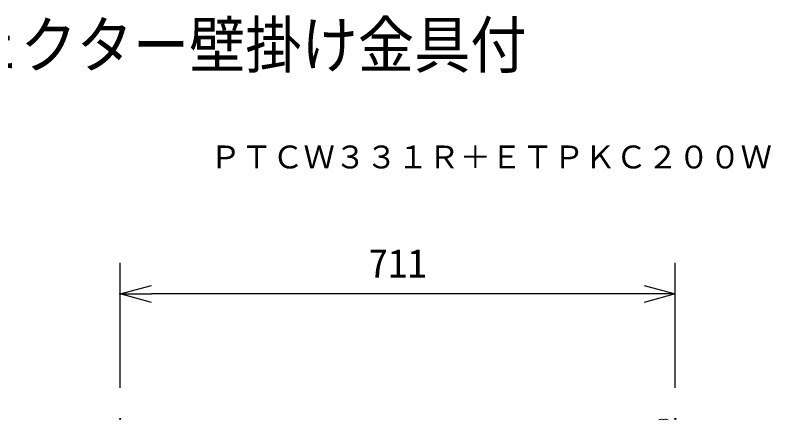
# Model space of a CAD drawing. Units: millimetres, scale not verified. Extents: x -62 to 63, y -56 to 57.
# Drawn here: x 7.36 to 55.77, y 30.86 to 56.76 of the extents above; entities that cross this region are included whole.
import ezdxf
from ezdxf.enums import TextEntityAlignment as Align

# ---------------------------------------------------------------- set-up
doc = ezdxf.new("R2010")
doc.units = ezdxf.units.MM
doc.header["$LTSCALE"] = 0.125
doc.header["$PDMODE"] = 32
doc.header["$PDSIZE"] = 0.0625
for name, color, linetype in [('0-0_0', 7, 'Continuous'), ('0-2_TOUROKU', 7, 'Continuous'), ('0-3_DEFPOINTS', 7, 'Continuous'), ('0-4_MOJI1', 7, 'Continuous'), ('0-6_SUNPO', 7, 'Continuous')]:
    doc.layers.add(name, color=color, linetype=linetype)
doc.layers.add('0-5_GAIKEI', color=1, linetype='Continuous', lineweight=18)
doc.styles.add('ＭＳ ゴシック', font='')
doc.styles.get('ＭＳ ゴシック').set_extended_font_data('MS Gothic')

# ---------------------------------------------------------------- blocks, each defined once
blk = doc.blocks.new('_OPEN30')
at = {"layer": '0-0_0'}
blk.add_line((0, 0), (-1, 0), dxfattribs=at)
blk.add_lwpolyline([(-1, 0.26795), (0, 0), (-1, -0.26795)], dxfattribs=at)
blk = doc.blocks.new('D14')
at = {"layer": '0-3_DEFPOINTS'}
for p in [(16.1911, 38.1728), (16.1911, 30.1728), (51.7411, 30.1728)]:
    blk.add_point(p, dxfattribs=at)
at = {"layer": '0-6_SUNPO'}
for p, q in [((16.1911, 32.1728), (16.1911, 40.1728)), ((51.7411, 32.1728), (51.7411, 40.1728)), ((49.7411, 38.1728), (18.1911, 38.1728))]:
    blk.add_line(p, q, dxfattribs=at)
at = {"layer": '0-6_SUNPO', "xscale": 2, "yscale": 2, "rotation": 180}
blk.add_blockref('_OPEN30', (16.1911, 38.1728), dxfattribs=at)
at = {"layer": '0-6_SUNPO', "xscale": 2, "yscale": 2}
blk.add_blockref('_OPEN30', (51.7411, 38.1728), dxfattribs=at)
at = {"layer": '0-6_SUNPO', "style": 'ＭＳ ゴシック'}
blk.add_text('711', height=1.833, dxfattribs=at).set_placement((32.0911, 38.6728), align=Align.BOTTOM_LEFT)

msp = doc.modelspace()

# ---------------------------------------------------------------- linework, layer by layer
at = {"layer": '0-5_GAIKEI', "color": 7}
for p, q in [((48.724, 30.8922), (48.724, 30.8908)), ((48.8491, 30.9023), (48.8491, 30.8908)), ((48.9491, 30.8908), (48.9491, 30.9023)), ((49.0742, 30.8908), (49.0742, 30.8922))]:
    msp.add_line(p, q, dxfattribs=at)
for radius, start, end in [(0.9145, 101.03631, 109.03711), (0.9132, 96.28956, 101.05307), (0.8976, 86.80553, 93.19447), (0.9132, 78.94693, 83.71044), (0.9145, 70.96289, 78.96369)]:
    msp.add_arc((48.8991, 29.9946), radius, start, end, dxfattribs=at)

# ---------------------------------------------------------------- block references
at = {"layer": '0-6_SUNPO'}
msp.add_blockref('D14', (-2.0917, 0.7432), dxfattribs=at)

# ---------------------------------------------------------------- texts
at = {"layer": '0-2_TOUROKU', "style": 'ＭＳ ゴシック'}
msp.add_text('ＰＴＣＷ３３１Ｒ＋ＥＴＰＫＣ２００Ｗ', height=1.466, dxfattribs=at).set_placement((19.8381, 46.5089), align=Align.BOTTOM_LEFT)
at = {"layer": '0-4_MOJI1', "style": 'ＭＳ ゴシック', "width": 0.9}
msp.add_text('短焦点ＤＬＰ方式プロジェクター壁掛け金具付', height=2.933, dxfattribs=at).set_placement((-35.4952, 52.5089), align=Align.BOTTOM_LEFT)

doc.saveas('drawing.dxf')
